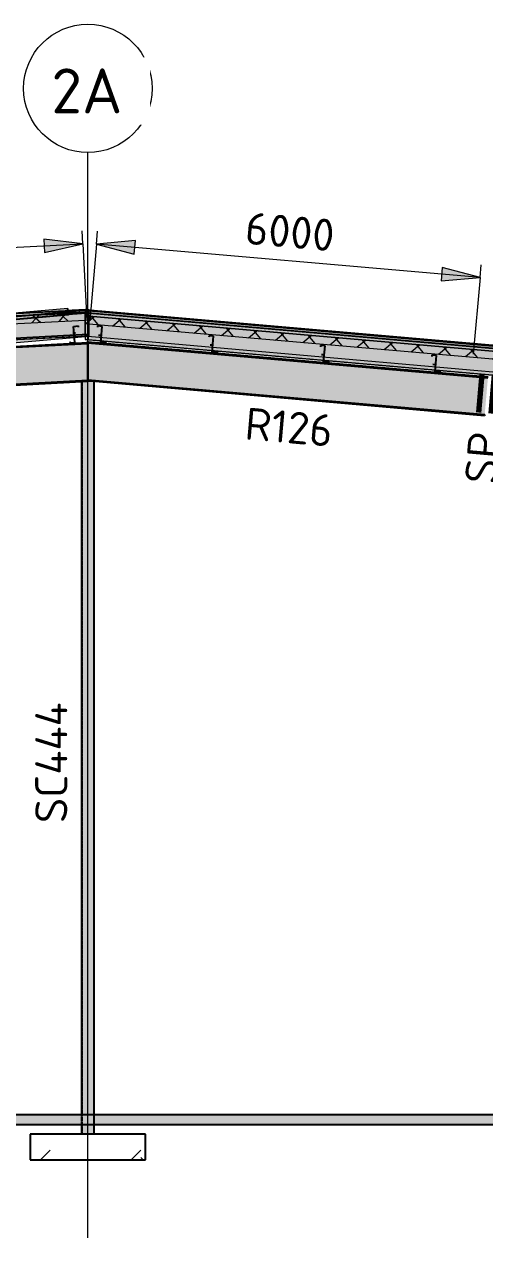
# Model space of a CAD drawing. Header units: millimetres. Extents: x 632 to 645312, y -3890 to 22200.
# Drawn here: x 301715 to 308889, y 3287 to 22200 of the extents above; entities that cross this region are included whole.
import ezdxf

# ---------------------------------------------------------------- set-up
doc = ezdxf.new("R2010")
doc.units = ezdxf.units.MM
doc.linetypes.add('Dash', pattern=[7, 5, -2])
doc.linetypes.add('Hidden Half', pattern=[3, 2, -1])
for name, color, linetype, lineweight in [('A-010-D_DIM', 211, 'Continuous', 13), ('A-010-D_DIM-200', 211, 'Continuous', 13), ('A-010-M_LINE', 90, 'Continuous', 13), ('A-230-H-FLOOR', 190, 'Continuous', 13), ('A-230-M_FLOOR', 192, 'Continuous', 13), ('A-270-M_ROOF', 132, 'Continuous', 13), ('S-160-M_FOUND', 171, 'Continuous', 13), ('S-160-MH_FOUND', 171, 'Hidden Half', 13), ('S-280-A_COLUMN', 171, 'Continuous', 18), ('S-280-A_STRUCT_FRAME', 2, 'Continuous', 18), ('S-280-M_COLUMN', 52, 'Continuous', 13), ('S-280-M_STRUCT_FRAME', 12, 'Continuous', 13), ('S-280-MH_COLUMN', 52, 'Hidden Half', 13), ('Z-000-T_TEXT', 131, 'Continuous', 25), ('Z-030-M_GRID', 191, 'Continuous', 13), ('Z-033_T_GRIDREF', 31, 'Continuous', 13), ('Z-230-A_LEVEL', 51, 'Continuous', 13)]:
    doc.layers.add(name, color=color, linetype=linetype, lineweight=lineweight)
doc.styles.add('ISOCPEUR_1', font='isocpeur.ttf', dxfattribs={"height": 699.9999999999992})
doc.styles.add('ISOCPEUR_2', font='isocpeur.ttf', dxfattribs={"height": 499.9999999999995})
doc.dimstyles.new('2_5___Arrow___Transparent', dxfattribs={"dimscale": 304.8, "dimtxt": 497.9905879051574, "dimasz": 1.968503937007874, "dimexe": 0.6561679790026247, "dimexo": 1.049868766404199, "dimgap": 0.1640419947506562, "dimtad": 1, "dimdec": 0, "dimzin": 0, "dimdsep": 46, "dimtxsty": 'ISOCPEUR_2', "dimsah": 1, "dimcen": 0.09, "dimadec": 0, "dimazin": 0, "dimtfac": 1, "dimtdec": 4, "dimtix": 1, "dimtmove": 0, "dimatfit": 3, "dimfxl": 1, "dimtvp": 1, "dimtolj": 1, "dimtzin": 0, "dimlwd": 18, "dimlwe": 18, "dimarcsym": 2})

# ---------------------------------------------------------------- blocks, each defined once
blk = doc.blocks.new('Ridge Capping - Ridge Capping-1882401-S6_501-SECTION A12')
at = {"layer": 'A-270-M_ROOF', "lineweight": 5, "transparency": 33554432}
for points in [[(4558567.949880224, 17712.99709978612), (4558560.103566685, 17716.97973999032), (4558260.94291658, 17753.57187621034), (4557959.943316125, 17737.85735292882), (4557951.838258282, 17734.43008875056), (4558260.835232569, 17750.56213722829)], [(4558012.884771233, 17734.43008875056), (4558319.527940781, 17750.56213722829), (4558260.835232569, 17750.56213722829), (4557951.838258282, 17734.43008875056)], [(4557997.546939136, 17715.79538982353), (4558304.614246529, 17742.66029816041), (4558611.681553914, 17715.79538982488), (4558603.731953825, 17719.50234922474), (4558304.61207717, 17745.67194746736), (4558005.497541257, 17719.50281647951)], [(4558260.94291658, 17753.57187621027), (4558560.103566685, 17716.97973999032), (4558616.516578715, 17716.97973999032), (4558319.634804502, 17753.57187621027)], [(4558560.103566685, 17716.97973999031), (4558567.949880224, 17712.99709978612), (4558624.303122444, 17712.99709978612), (4558616.516578715, 17716.97973999031)]]:
    blk.add_hatch(color=253, dxfattribs=at).paths.add_polyline_path(points)
at = {"layer": 'A-270-M_ROOF', "color": 53, "lineweight": 5}
for p, q in [((4557951.838258281, 17734.43008875052), (4558260.835232568, 17750.56213722827)), ((4557959.943316123, 17737.85735292879), (4557951.838258281, 17734.43008875052)), ((4558012.884771231, 17734.43008875052), (4557951.838258281, 17734.43008875052)), ((4558260.94291658, 17753.57187621031), (4557959.943316123, 17737.85735292879)), ((4558017.47478806, 17737.85735292879), (4557959.943316123, 17737.85735292879)), ((4557997.546939135, 17715.7953898235), (4558304.614246528, 17742.66029816044)), ((4558005.497541256, 17719.50281647949), (4557997.546939136, 17715.79538982349)), ((4558302.398498819, 17745.47828445585), (4558005.497541256, 17719.50281647943)), ((4558278.487057926, 17748.40303643129), (4558012.884771231, 17734.43008875052)), ((4558012.884771231, 17734.43008875059), (4558020.928088264, 17737.85735292879)), ((4558020.928088264, 17737.85735292879), (4558017.48486619, 17737.85735292879)), ((4558020.928088263, 17737.85735292877), (4558260.835203829, 17750.47851525296)), ((4558260.835232568, 17750.56213722827), (4558567.949880222, 17712.99709978609)), ((4558319.52794078, 17750.56213722827), (4558260.835232568, 17750.56213722827)), ((4558560.103566684, 17716.97973999029), (4558260.94291658, 17753.57187621031)), ((4558260.94291658, 17753.57187621031), (4558319.634804501, 17753.57187621031)), ((4558262.434690088, 17750.56266188471), (4558319.634804501, 17753.57187621031)), ((4558319.52791226, 17750.56213572792), (4558279.568827844, 17748.45994676387)), ((4558304.614247624, 17742.66029806455), (4558377.745430729, 17736.2621485925)), ((4558531.92564553, 17725.78458717012), (4558304.875714852, 17745.64888215877)), ((4558436.628226404, 17736.12895211802), (4558319.527940781, 17750.56213722827)), ((4558319.634804501, 17753.57187621026), (4558521.146754314, 17728.73453906798)), ((4558377.745430729, 17736.2621485925), (4558605.110835815, 17716.37025316961)), ((4558492.740380611, 17729.21285362772), (4558436.628226404, 17736.12895211802)), ((4558576.924000829, 17718.83680913432), (4558492.740380611, 17729.21285362772)), ((4558521.146754314, 17728.73453906798), (4558577.258908526, 17721.81844057728)), ((4558603.731953825, 17719.50234922471), (4558531.92564553, 17725.78458717012)), ((4558567.949880222, 17712.99709978609), (4558560.103566684, 17716.97973999029)), ((4558576.705282821, 17716.97973999029), (4558560.103566684, 17716.97973999029)), ((4558584.136203882, 17712.99709978609), (4558567.949880222, 17712.99709978609)), ((4558603.910068372, 17716.97973999029), (4558576.705282821, 17716.97973999029)), ((4558624.303122444, 17712.99709978603), (4558576.938747766, 17718.83499150175)), ((4558577.258908526, 17721.81844057728), (4558606.492000069, 17718.21531852405)), ((4558611.756381912, 17712.99709978609), (4558584.136203882, 17712.99709978609)), ((4558611.681553913, 17715.79538982486), (4558603.731953825, 17719.50234922464)), ((4558609.141706787, 17716.97973999029), (4558603.910068372, 17716.97973999029)), ((4558605.110835815, 17716.37025316961), (4558611.681553912, 17715.79538982485)), ((4558606.492000069, 17718.21531852405), (4558616.516578714, 17716.97973999029)), ((4558616.516578714, 17716.97973999029), (4558609.141706787, 17716.97973999029)), ((4558624.303122443, 17712.99709978609), (4558611.756381912, 17712.99709978609)), ((4558616.516578714, 17716.9797399903), (4558620.30637995, 17715.04134276446)), ((4558620.30637995, 17715.04134276446), (4558624.303122444, 17712.99709978609))]:
    blk.add_line(p, q, dxfattribs=at)
blk = doc.blocks.new('Roof Gutters2 - Roof Gutters-1883888-S6_501-SECTION A12')
at = {"layer": 'A-270-M_ROOF', "lineweight": 5, "transparency": 33554432}
h = blk.add_hatch(color=253, dxfattribs=at)
h.paths.add_polyline_path([(4539204.510552888, 16023.43442142719), (4539204.760486561, 16023.4562877903), (4539201.902106021, 16073.39720377404)])
h.paths.add_polyline_path([(4543816.057019794, 16477.0834504814), (4545238.669295981, 16551.35490536321), (4558000.718191197, 17667.88950705729), (4557996.360404071, 17717.69924196277), (4544355.289060211, 16524.26014102774)])
h = blk.add_hatch(color=253, dxfattribs=at)
h.paths.add_polyline_path([(4539204.683239048, 16020.1267515787), (4539204.933172722, 16020.14861794181), (4539201.902106021, 16073.39720377547)])
h.paths.add_polyline_path([(4543816.057019754, 16477.08345047927), (4545332.850034341, 16556.27187436244), (4558001.006688364, 17664.59196935891), (4557996.360404048, 17717.69924196222), (4544355.289060212, 16524.26014102917)])
at = {"layer": 'A-270-M_ROOF', "color": 53, "lineweight": 5}
for p, q in [((4552974.270941609, 17278.3233467862), (4557351.154323731, 17661.25102429653)), ((4557350.234006618, 17661.17050698208), (4552974.89285522, 17278.37775717684)), ((4558000.718191197, 17667.88950705727), (4552984.28694105, 17229.00864131251)), ((4558001.006688363, 17664.59196935888), (4552984.28694105, 17225.68586338263)), ((4557322.430987655, 17658.73805800985), (4552993.681026877, 17280.02150920374)), ((4557321.510670539, 17658.65754069532), (4552994.302940489, 17280.07591959444)), ((4557401.162077856, 17665.62613586936), (4557321.510670539, 17658.65754069532)), ((4557401.162077854, 17665.62613586929), (4557322.430987655, 17658.73805800985)), ((4557401.162077818, 17665.62613586737), (4557350.234006618, 17661.17050698208)), ((4557351.154323731, 17661.25102429653), (4557401.162077814, 17665.62613586718)), ((4557401.162077814, 17665.62613586718), (4557996.360404048, 17717.69924196218)), ((4557996.360404049, 17717.69924196215), (4557401.162077818, 17665.62613586737)), ((4557996.36040407, 17717.69924196275), (4557401.162077854, 17665.62613586929)), ((4557996.360404071, 17717.69924196279), (4557401.162077856, 17665.62613586936)), ((4557996.360404048, 17717.69924196222), (4558001.006688363, 17664.59196935887)), ((4558000.718191197, 17667.88950705749), (4557996.360404049, 17717.69924196216)), ((4557998.189235498, 17696.79560305192), (4557996.534672284, 17715.70734718105)), ((4557996.534672282, 17715.70734718106), (4557998.189235497, 17696.79560305187)), ((4557998.413848219, 17694.22826789994), (4557998.189235498, 17696.79560305192)), ((4557998.189235497, 17696.79560305187), (4557998.411047861, 17694.26027612055)), ((4557998.411047861, 17694.26027612055), (4558000.718191196, 17667.88950705723)), ((4558000.718191198, 17667.88950705727), (4557998.413848219, 17694.22826789994)), ((4558001.006688363, 17664.59196935884), (4558000.718191198, 17667.88950705727))]:
    blk.add_line(p, q, dxfattribs=at)
blk = doc.blocks.new('Roof Gutters1 - Roof Gutters-1884510-S6_501-SECTION A12')
at = {"layer": 'A-270-M_ROOF', "lineweight": 5, "transparency": 33554432}
for points in [[(4576716.580697061, 16120.36245601314), (4576717.749972101, 16133.72733093047), (4558304.788561692, 17744.65271628023), (4558303.619286651, 17731.2878413629), (4576482.994210359, 16140.79862555235)], [(4576716.580696995, 16120.36245601156), (4576716.79487841, 16122.81056078176), (4558303.833468, 17733.73594613145), (4558303.619286586, 17731.28784136132), (4576482.994210359, 16140.79862554518)], [(4576716.79487841, 16122.81056078181), (4576718.011374361, 16136.71517309952), (4558305.04996395, 17747.64055844926), (4558303.833468, 17733.73594613156), (4576482.994210359, 16143.26546876103)]]:
    blk.add_hatch(color=253, dxfattribs=at).paths.add_polyline_path(points)
at = {"layer": 'A-270-M_ROOF', "color": 53, "lineweight": 5}
for p, q in [((4558304.788561631, 17744.65271627847), (4558303.619286586, 17731.28784136121)), ((4558303.61928665, 17731.28784136284), (4558304.614247695, 17742.66029816039)), ((4558303.619286586, 17731.2878413613), (4558303.833467999, 17733.73594613142)), ((4558303.833468065, 17733.73594612968), (4558303.619286649, 17731.28784136293)), ((4576716.580696994, 16120.36245601154), (4558303.619286586, 17731.28784136129)), ((4558303.833467999, 17733.73594613153), (4558304.873224197, 17745.62041383209)), ((4558304.614247695, 17742.66029815919), (4558303.833468065, 17733.73594613346)), ((4576716.794878409, 16122.81056078179), (4558303.833467999, 17733.73594613154)), ((4558319.52791226, 17732.36286018573), (4558304.61429345, 17733.66763276385)), ((4558319.527912259, 17729.89601696963), (4558304.61429345, 17731.20078954774)), ((4558304.788561631, 17744.65271627836), (4558320.099095874, 17743.3132180995)), ((4558319.527912261, 17743.36319019594), (4558304.788561692, 17744.65271627847)), ((4558381.773745808, 17740.92809731215), (4558305.049963949, 17747.64055844757)), ((4558319.527912261, 17746.37390210811), (4558305.049964011, 17747.64055845115)), ((4576697.830048149, 16124.46976844262), (4558319.52791226, 17732.36286018573)), ((4576697.615866796, 16122.02166366682), (4558319.527912259, 17729.89601696963)), ((4558320.099095874, 17743.3132180995), (4558468.511913705, 17730.32877901748)), ((4558605.324218874, 17718.35925328977), (4558320.099095721, 17743.31321811836)), ((4558521.146754112, 17728.7345390929), (4558320.449353509, 17746.29328644479)), ((4576718.011374359, 16136.71517309781), (4558381.773745808, 17740.92809731215)), ((4558468.511913705, 17730.32877901748), (4576717.749972041, 16133.72733092851)), ((4576699.046544175, 16138.37438075353), (4558521.146754112, 17728.7345390929)), ((4576698.785141844, 16135.38653858194), (4558606.381743852, 17718.26673184273)), ((4576716.794878474, 16122.81056078357), (4576698.610873568, 16124.40145507038)), ((4576716.580697059, 16120.36245601312), (4576698.610873628, 16121.93461184886)), ((4576717.7499721, 16133.72733092872), (4576698.785141844, 16135.38653858194)), ((4576718.01137442, 16136.7151731014), (4576699.046544216, 16138.37438074999)), ((4576716.580696994, 16120.36245601146), (4576717.749972041, 16133.72733092872)), ((4576717.57570389, 16131.73543614372), (4576716.580697059, 16120.36245601309)), ((4576716.58069706, 16120.36245601318), (4576716.794878474, 16122.81056078354)), ((4576716.794878409, 16122.81056078167), (4576716.580696994, 16120.36245601155)), ((4576718.011374359, 16136.71517309948), (4576716.794878409, 16122.81056078178)), ((4576716.794878474, 16122.81056078371), (4576717.575703891, 16131.73543614246))]:
    blk.add_line(p, q, dxfattribs=at)
blk = doc.blocks.new('Roof Gutters3 - Roof Gutters-1885272-S6_501-SECTION A12')
at = {"layer": 'A-270-M_ROOF', "lineweight": 5, "transparency": 33554432}
h = blk.add_hatch(color=253, dxfattribs=at)
h.paths.add_polyline_path([(4539201.777456441, 16075.78477007932), (4539202.027390115, 16075.80663644243), (4539199.169009573, 16125.74755242624)])
h.paths.add_polyline_path([(4542325.462518108, 16399.26279327747), (4543748.074794294, 16473.53424815935), (4557996.152158955, 17720.07949460635), (4557991.794371817, 17769.88922951102), (4543967.977380116, 16542.96422337598)])
h = blk.add_hatch(color=253, dxfattribs=at)
h.paths.add_polyline_path([(4539202.06668032, 16070.24491035296), (4539202.316613994, 16070.26677671606), (4539201.777456441, 16075.78477007928)])
h.paths.add_polyline_path([(4543748.074794296, 16473.53424815943), (4543905.813656801, 16481.76944688911), (4557996.63534924, 17714.55660474161), (4557996.152158955, 17720.0794946063), (4544355.289060211, 16526.65861275816)])
h = blk.add_hatch(color=253, dxfattribs=at)
h.paths.add_polyline_path([(4539204.245748168, 16028.50655104231), (4539204.49568184, 16028.52841740542), (4539202.06668032, 16070.244910353)])
h.paths.add_polyline_path([(4543905.813656801, 16481.76944688908), (4545094.248318645, 16543.81500409729), (4558000.275796724, 17672.94609958231), (4557996.63534924, 17714.55660474161), (4544355.289060211, 16521.09344922121)])
at = {"layer": 'A-270-M_ROOF', "color": 53, "lineweight": 5}
for p, q in [((4558000.275796724, 17672.94609958234), (4552999.168849456, 17235.40593661597)), ((4558000.275796724, 17672.94609958228), (4552999.168849455, 17235.40593661591)), ((4557404.066635475, 17662.71355992716), (4552999.168849455, 17277.3349396603)), ((4557353.721809606, 17660.0851679392), (4552999.168849455, 17279.11114920301)), ((4557991.794371816, 17769.889229511), (4557045.882637495, 17687.13267606184)), ((4557991.794371817, 17769.88922951092), (4557045.882637498, 17687.13267606201)), ((4557333.179872649, 17662.07693532274), (4557246.327820057, 17654.47836531705)), ((4557282.835046781, 17659.4485433349), (4557995.997941179, 17721.84221184195)), ((4557996.152158954, 17720.07949460632), (4557333.179872649, 17662.07693532274)), ((4557440.573862197, 17667.68373794475), (4557353.721809606, 17660.0851679392)), ((4557490.918688064, 17670.31212993268), (4557404.066635475, 17662.71355992716)), ((4557996.481131464, 17716.31932197728), (4557440.573862197, 17667.68373794475)), ((4557996.534672175, 17714.54779663968), (4557490.918688064, 17670.31212993268)), ((4557994.469255643, 17739.31516748064), (4557991.794371817, 17769.88922951093)), ((4557991.794371817, 17769.88922951094), (4557994.469255643, 17739.31516748061)), ((4557994.700820029, 17736.66837443745), (4557994.469255643, 17739.31516748064)), ((4557994.469255643, 17739.31516748061), (4557994.700820029, 17736.66837443741)), ((4557994.968528869, 17733.60844839316), (4557996.152158954, 17720.07949460633)), ((4557995.997941179, 17721.84221184201), (4557994.96932559, 17733.59934182606)), ((4557996.152158954, 17720.07949460627), (4557996.360404091, 17717.69924196276)), ((4557996.360404101, 17717.69924196276), (4557996.152158965, 17720.07949460651)), ((4557996.635349239, 17714.55660474161), (4557998.18923554, 17696.79560305442)), ((4557998.189235539, 17696.79560305443), (4557996.635349239, 17714.55660474159)), ((4557998.18923554, 17696.79560305442), (4557998.456100812, 17693.74531903006)), ((4557998.456100813, 17693.74531903007), (4557998.189235539, 17696.79560305443)), ((4557998.456100812, 17693.74531903006), (4558000.275796724, 17672.94609958229)), ((4558000.275796724, 17672.94609958236), (4557998.456100813, 17693.74531903007))]:
    blk.add_line(p, q, dxfattribs=at)
blk = doc.blocks.new('25021-APA-ZZ-ZZ-M3-AR-000001_V3_rvt-4-S6_501-SECTION A12')
at = {"layer": 'A-270-M_ROOF', "lineweight": 5, "transparency": 33554432}
h = blk.add_hatch(color=254, dxfattribs=at)
h.paths.add_polyline_path([(4538554.614295132, 15673.47575411507), (4538754.614295133, 15673.47575411507), (4538754.614295133, 15620.69131632253), (4544111.542229524, 16089.36178190661), (4539214.666894683, 15833.70670175456), (4539220.276677471, 15708.2285215585), (4538555.619104604, 15673.52821300541)])
h.paths.add_polyline_path([(4535942.136107291, 15374.63135847265), (4538554.614295133, 15603.19358361738), (4538554.614295132, 15673.47575411507), (4535942.136107291, 15537.08401962355), (4535942.136107291, 15424.58815896221)])
h.paths.add_polyline_path([(4545011.037205091, 16539.47073505818), (4552570.458785818, 16934.13149278123), (4552571.590048583, 16934.19055351961), (4555538.368048871, 17089.07950118398), (4558204.866218476, 17322.3678623368), (4558203.437831826, 17693.65623458889), (4545050.967959282, 16542.96422337598)])
h = blk.add_hatch(color=9, dxfattribs=at)
h.paths.add_polyline_path([(4539204.093175486, 16031.42896273838), (4539204.343109161, 16031.45082910149), (4539202.006417993, 16071.39918861588)])
h.paths.add_polyline_path([(4543872.947384152, 16480.05357115324), (4545050.967959287, 16542.96422337598), (4557996.534672273, 17675.55455367988), (4557996.534672273, 17715.70734718162), (4544355.289060211, 16522.25299975453)])
at = {"layer": 'A-270-M_ROOF', "transparency": 33554432}
for points in [[(4552639.328551423, 17417.02134137599), (4558260.83520383, 17710.50776804482), (4558260.83520383, 17750.56266188474), (4552639.328551423, 17457.07623521591)], [(4576673.777020095, 16051.9368568562), (4576673.777020095, 16092.08965035791), (4558260.835027548, 17696.86831191621), (4558260.835027548, 17656.71551841447), (4576482.994210358, 16068.56451919175)]]:
    blk.add_hatch(color=9, dxfattribs=at).paths.add_polyline_path(points)
at = {"layer": 'A-270-M_ROOF', "lineweight": 5, "transparency": 33554432}
for color, points in [(9, [(4552698.019705572, 17417.02126022776), (4558319.527912261, 17710.50776804482), (4558260.83520383, 17710.50776804482), (4552639.328551423, 17417.02134137599)]), (254, [(4552639.328551423, 17046.51357335675), (4558260.83520383, 17340.0000000256), (4558260.835203831, 17590.34308652513), (4552639.328551423, 17296.85665985624), (4552639.328551423, 17218.67897113656)]), (9, [(4576717.57570386, 16091.58264264657), (4576717.57570386, 16131.7354361483), (4558304.61429345, 17742.66082149801), (4557996.534672273, 17715.70734718162), (4557996.534672273, 17675.55455367988), (4558304.61429345, 17702.50802799633), (4576482.994210359, 16112.10586400095)]), (254, [(4576925.907250063, 15701.94265420841), (4576925.907250063, 16073.35599409945), (4558304.614293451, 17702.50802799674), (4558204.866218476, 17693.78120222784), (4558204.866218476, 17322.3678623368), (4558304.614293451, 17331.09468810566), (4576482.994210359, 15740.69252411036)]), (9, [(4578338.953517675, 15951.58175483886), (4558313.859431053, 17696.86741854962), (4558260.835027548, 17696.86831191618), (4576673.777020095, 16092.08965035791), (4576717.575703816, 16092.08959365297), (4578329.737397844, 15951.58175483897)]), (10, [(4578338.953517675, 15911.42896133756), (4558313.859431053, 17656.71462504833), (4558260.835027548, 17656.71551841488), (4576673.777020095, 16051.93685685663), (4576717.575703817, 16051.93680015163), (4578329.737397844, 15911.42896133766)]), (9, [(4558260.83520383, 17750.56266188474), (4558260.83520383, 17710.50776804482), (4558319.527912261, 17710.50776804482), (4558319.527912261, 17750.56266188474)]), (254, [(4558260.83520383, 17710.50776804482), (4558260.83520383, 17340.0000000256), (4558319.527912261, 17340.0000000256), (4558319.527912261, 17710.50776804482)]), (254, [(4576673.777020095, 15680.52351696558), (4576673.777020095, 15931.47847635144), (4558260.835027548, 17536.25713790968), (4558260.835027548, 17285.30217852387), (4576559.03252762, 15690.52406511959)]), (254, [(4552698.019705572, 17046.51349220853), (4558319.527912261, 17340.0000000256), (4558260.83520383, 17340.00000002559), (4552639.328551423, 17046.51357335675)])]:
    blk.add_hatch(color=color, dxfattribs=at).paths.add_polyline_path(points)
at = {"layer": 'A-270-M_ROOF', "lineweight": 5}
h = blk.add_hatch(dxfattribs=at)
h.set_pattern_fill('FP_22', angle=224.9999999999842, style=0, pattern_type=2)
h.set_pattern_definition([(47.98899999998419, (4553363.171821402, -1.258682459592819e-06), (-222.9049043784134, 200.781980277241), []), (137.9889999999841, (4553363.171821402, -1.258682459592819e-06), (-200.7819802772412, -222.9049043784133), [])])
h.paths.add_polyline_path([(4552639.328551424, 17296.85665985627), (4558260.83520383, 17590.3430865251), (4558260.83520383, 17710.50776804482), (4552639.328551423, 17417.02134137599)])
h = blk.add_hatch(dxfattribs=at)
h.set_pattern_fill('FP_20', angle=-134.9999999999797, style=0, pattern_type=2)
h.set_pattern_definition([(40.01900000002038, (4553363.171821402, 1.618172973394394e-06), (-192.9124812890133, 229.749373367842), []), (130.0190000000204, (4553363.171821402, 1.618172973394394e-06), (-229.749373367842, -192.9124812890133), [])])
h.paths.add_polyline_path([(4576673.777020095, 15931.47847635144), (4576673.777020095, 16051.93685685663), (4558260.835027548, 17656.71551841491), (4558260.835027548, 17536.25713790963), (4576482.994210358, 15948.10613868699)])
at = {"layer": 'A-270-M_ROOF', "color": 53, "lineweight": 5}
for p, q in [((4557951.838258281, 17734.43061490734), (4552639.328551422, 17457.07623521588)), ((4558260.835203829, 17710.5077680448), (4552639.328551422, 17417.02134137596)), ((4552639.328551422, 17417.02134137596), (4558260.835203829, 17710.5077680448)), ((4552639.328551423, 17296.85665985624), (4558260.83520383, 17590.34308652511)), ((4552698.019705571, 17457.07615406765), (4558010.520888587, 17734.43008875052)), ((4552984.283036887, 17237.03935684514), (4558000.02090198, 17675.85955925809)), ((4557996.534672272, 17675.55455367986), (4552984.28303694, 17237.03935684948)), ((4552984.28303694, 17277.19215035121), (4557393.228621886, 17662.92490713631)), ((4557314.310025265, 17658.02756586369), (4557371.200372671, 17660.99768505146)), ((4557371.200372671, 17660.99768505146), (4557314.310025265, 17658.02756586369)), ((4557371.200372671, 17660.99768505146), (4557996.534672272, 17693.64500549648)), ((4557996.534672272, 17693.64500549648), (4557371.200372671, 17660.99768505146)), ((4557393.228621886, 17662.92490713631), (4557458.052425226, 17668.59625505524)), ((4557458.052425226, 17668.59625505524), (4557996.534672272, 17715.7073471816)), ((4558260.835203829, 17750.56266188472), (4557951.838258281, 17734.43061490734)), ((4557996.534672272, 17715.7073471816), (4558304.614293449, 17742.66082149798)), ((4558000.020901979, 17675.85955925772), (4557996.534672272, 17675.55455367986)), ((4557998.456100769, 17693.74531902782), (4558319.527912263, 17710.50776804489)), ((4558319.527912263, 17710.50776804489), (4557998.456100769, 17693.74531902782)), ((4558304.614293449, 17702.50802799625), (4558000.020901979, 17675.85955925772)), ((4558000.02090198, 17675.85955925809), (4558204.866218471, 17693.78120222747)), ((4558010.520888587, 17734.43008875052), (4558278.389803352, 17748.41493222252)), ((4558204.866218475, 17693.78120222782), (4558304.61429345, 17702.50802799672)), ((4576673.777020093, 16092.08965035788), (4558260.835027548, 17696.86831191618)), ((4558260.835027548, 17696.86831191618), (4558260.835027548, 17656.71551841444)), ((4558260.835027548, 17656.71551841488), (4558260.835027548, 17340.00000002557)), ((4576673.777020093, 16051.9368568566), (4558260.835027548, 17656.71551841488)), ((4558260.835027548, 17656.71551841444), (4576673.777020093, 16051.93685685617)), ((4558260.835203829, 17710.5077680448), (4558260.835203829, 17750.56266188472)), ((4558260.835232568, 17750.56266188472), (4558319.52791226, 17750.56266188472)), ((4558260.835203829, 17340.00000002557), (4558260.835203829, 17710.5077680448)), ((4558260.835203829, 17710.5077680448), (4558304.641705521, 17710.5077680448)), ((4558304.641705521, 17710.5077680448), (4558260.835203829, 17710.5077680448)), ((4558304.641529239, 17696.86757385479), (4558260.835203829, 17696.86831191321)), ((4558279.468235225, 17748.47123476498), (4558319.527912263, 17750.56266188481)), ((4558304.614293449, 17742.66082149803), (4558377.730286229, 17736.26400100734)), ((4558304.61429345, 17702.50802799667), (4575198.548593841, 16224.48029436215)), ((4575198.54859252, 16224.48029447721), (4558304.614293449, 17702.5080279963)), ((4558313.859431053, 17696.86741854959), (4558304.641529239, 17696.86757385479)), ((4558304.641705521, 17710.5077680448), (4558319.52791226, 17710.5077680448)), ((4558319.52791226, 17710.5077680448), (4558304.641705521, 17710.5077680448)), ((4558313.859431053, 17656.71462504781), (4558313.859431053, 17696.86741854955)), ((4576695.237752006, 16094.83968654336), (4558313.859431053, 17696.86741854955)), ((4558313.859431053, 17652.09418026472), (4558313.859431053, 17656.71462504825)), ((4558313.859431053, 17330.4702434271), (4558313.859431053, 17652.09418026426)), ((4558319.52791226, 17750.56266188472), (4558319.52791226, 17746.40599345911)), ((4558319.52791226, 17741.35604891987), (4558319.52791226, 17729.89601696241)), ((4558319.52791226, 17729.89601696241), (4558319.52791226, 17710.5077680448)), ((4558319.52791226, 17710.5077680448), (4558319.52791226, 17701.23577726209)), ((4558319.52791226, 17701.20325541866), (4558319.52791226, 17696.37195594314)), ((4558319.52791226, 17696.37195594314), (4558319.52791226, 17656.21916244184)), ((4558319.52791226, 17656.21916244184), (4558319.52791226, 17651.60014418457)), ((4558319.52791226, 17651.6001441841), (4558319.52791226, 17340.00000002557)), ((4558377.730286229, 17736.26400100734), (4558605.109580276, 17716.37089045784)), ((4558605.109580276, 17716.37089045784), (4576698.610873658, 16133.39464379661)), ((4558260.835027548, 17536.25713790961), (4576673.777020093, 15931.47847635141)), ((4558204.866218471, 17322.36786233643), (4535942.13610729, 15374.63135847262)), ((4552639.328551422, 17046.51357335673), (4558260.835203829, 17340.00000002557)), ((4558203.437831825, 17333.93919373544), (4552999.168849455, 17062.23582282174)), ((4558260.835027548, 17336.93577435253), (4558204.866218476, 17334.01376664261)), ((4558260.835027548, 17327.26449864169), (4558204.866218475, 17322.36786233678)), ((4558260.835027548, 17339.9999908223), (4558260.835027548, 17285.30217852384)), ((4558302.410879266, 17339.10635759853), (4558260.835027548, 17336.93577435253)), ((4558304.61429345, 17331.09468810568), (4558260.835027548, 17327.26449864169)), ((4558260.835027548, 17285.30217852384), (4576673.777020093, 15680.52351696556)), ((4558260.835027548, 17285.30217852384), (4558313.859431053, 17285.30128515726)), ((4558304.641705521, 17340.00000002557), (4558260.835203829, 17340.00000002557)), ((4558319.527912263, 17340.00000002566), (4558304.61429345, 17339.22139297873)), ((4576662.877019161, 15724.95481757688), (4558304.61429345, 17331.09468810563)), ((4558319.52791226, 17340.00000002557), (4558304.641705521, 17340.00000002557)), ((4558313.859431053, 17285.30128515721), (4558313.859431053, 17330.4702434271)), ((4558313.859431053, 17285.30128515721), (4576659.502862019, 15686.38802496907))]:
    blk.add_line(p, q, dxfattribs=at)
for name in ['Roof Gutters3 - Roof Gutters-1885272-S6_501-SECTION A12', 'Roof Gutters2 - Roof Gutters-1883888-S6_501-SECTION A12', 'Ridge Capping - Ridge Capping-1882401-S6_501-SECTION A12', 'Roof Gutters1 - Roof Gutters-1884510-S6_501-SECTION A12']:
    blk.add_blockref(name, (0, 0), dxfattribs=at)
blk = doc.blocks.new('NRP_Framing-Steel-Purlin Z - P914 - EZ250-15-4070612-S6_501-SECTION A12')
at = {"layer": 'S-280-M_STRUCT_FRAME', "color": 150, "lineweight": 25}
for p, q in [((4558081.161771819, 17491.21686486088), (4558151.891595382, 17497.4049225958)), ((4558102.950707506, 17242.16819033794), (4558081.161771819, 17491.21686486088)), ((4558151.891595382, 17497.4049225958), (4558153.634710236, 17477.481028634)), ((4558025.54037347, 17254.97015050205), (4558027.239910453, 17235.54435388929)), ((4558027.239910453, 17235.54435388929), (4558102.950707506, 17242.16819033794))]:
    blk.add_line(p, q, dxfattribs=at)
blk = doc.blocks.new('NRP_Framing-Steel-Purlin Z - P914 - EZ250-15-4038684-S6_501-SECTION A12')
at = {"layer": 'S-280-M_STRUCT_FRAME', "color": 150, "lineweight": 25}
for p, q in [((4558457.336803245, 17497.40494100878), (4558455.593688391, 17477.48104704697)), ((4558528.066626809, 17491.21688327385), (4558457.336803245, 17497.40494100878)), ((4558506.277691122, 17242.16820875092), (4558528.066626809, 17491.21688327385)), ((4558581.988488175, 17235.54437230226), (4558506.277691122, 17242.16820875092)), ((4558583.688025158, 17254.97016891502), (4558581.988488175, 17235.54437230226))]:
    blk.add_line(p, q, dxfattribs=at)
blk = doc.blocks.new('NRP_Framing-Steel-Purlin Z - P914 - EZ250-15-4038687-S6_501-SECTION A12')
at = {"layer": 'S-280-M_STRUCT_FRAME', "color": 150, "lineweight": 25}
for p, q in [((4560193.106628774, 17345.54475878509), (4560191.363513919, 17325.62086482328)), ((4560263.836452336, 17339.35670105016), (4560193.106628774, 17345.54475878509)), ((4560242.04751665, 17090.30802652722), (4560263.836452336, 17339.35670105016)), ((4560317.758313702, 17083.68419007856), (4560242.04751665, 17090.30802652722)), ((4560319.457850685, 17103.10998669132), (4560317.758313702, 17083.68419007856))]:
    blk.add_line(p, q, dxfattribs=at)
blk = doc.blocks.new('NRP_Framing-Steel-Purlin Z - P916 - EZ250-24-4051382-S6_501-SECTION A12')
at = {"layer": 'S-280-M_STRUCT_FRAME', "color": 1, "lineweight": 25}
blk.add_line((4563723.015315067, 16894.49535655936), (4563679.406315139, 16895.76758418428), dxfattribs=at)
blk = doc.blocks.new('NRP_Framing-Steel-Purlin Z - P916 - EZ250-24-4051383-S6_501-SECTION A12')
at = {"layer": 'S-280-M_STRUCT_FRAME', "color": 1, "lineweight": 25}
blk.add_line((4561987.244404797, 17046.35549719535), (4561943.63774542, 17047.6276565382), dxfattribs=at)
blk = doc.blocks.new('NRP_Framing-Steel-Purlin Z - P916 - EZ250-24-4051384-S6_501-SECTION A12')
at = {"layer": 'S-280-M_STRUCT_FRAME', "color": 1, "lineweight": 25}
blk.add_line((4560251.473494525, 17198.21563783156), (4560207.869175699, 17199.48772889232), dxfattribs=at)
blk = doc.blocks.new('NRP_Framing-Steel-Purlin Z - P916 - EZ250-24-V42-S6_501-SECTION A12')
at = {"layer": 'S-280-M_STRUCT_FRAME', "color": 1, "lineweight": 25}
blk.add_line((4558515.679138631, 17350.07647316336), (4558472.100422415, 17351.34781730608), dxfattribs=at)
blk = doc.blocks.new('NRP_Framing-Steel-Purlin Z - P916 - EZ250-24-4052257-S6_501-SECTION A12')
at = {"layer": 'S-280-M_STRUCT_FRAME', "color": 1, "lineweight": 25}
blk.add_line((4558069.832840293, 17389.86602090406), (4558113.595011837, 17389.88958349796), dxfattribs=at)
blk = doc.blocks.new('NRP_Column-Steel-SHS - SC444 - 200x200x6_0SHS-4110093-S6_501-SECTION A12')
at = {"layer": 'S-280-MH_COLUMN', "lineweight": 25}
for p, q in [((4558210.614291028, 16636.72486227558), (4558210.614291028, 16625.82133994811)), ((4558210.614291028, 16625.77173057311), (4558210.614291028, 5200.000000025543)), ((4558398.614291029, 16636.72486227558), (4558398.614291029, 5200.000000025543)), ((4558210.614291028, 5199.95039065054), (4558210.614291028, 5050.049609400548)), ((4558398.614291029, 5199.95039065054), (4558398.614291029, 5050.049609400548)), ((4558210.614291028, 5050.000000025542), (4558210.614291028, 4900.000000025544)), ((4558398.614291029, 5050.000000025542), (4558398.614291029, 4900.000000025544))]:
    blk.add_line(p, q, dxfattribs=at)
blk = doc.blocks.new('NRP_Foundation-Pad Footing Fibre _v2_ - PF4 -1800 x 1800 x 400d-3893011-S6_501-SECTION A12')
at = {"layer": 'S-160-M_FOUND'}
h = blk.add_hatch(dxfattribs=at)
h.set_pattern_fill('FP_24', color=256, style=0, pattern_type=2)
h.set_pattern_definition([(45, (4553363.172, 0), (-1414.213562373095, 0), [750, -3000]), (45, (4554363.172, 1000), (-1414.213562373095, 0), [750, -3000]), (45, (4555363.172, -300), (-1414.213562373095, 0), [250, -2000]), (90, (4555363.172, 500), (-499.9999999999999, 500.0000000000001), [500, -2000]), (315, (4555363.172, 1000), (0, 2828.42712474619), [500, -3000]), (0, (4554363.172, 1000), (2000, 2000), [300, -1000]), (0, (4551863.172, 2000), (2000, 2000), [300, -2000])])
h.paths.add_polyline_path([(4557649.511880961, 4500.000000025548), (4559204.614290989, 4500.000000025548), (4559204.614290989, 4900.000000025551), (4557404.614290989, 4900.000000025551), (4557404.614290989, 4500.000000025548)])
at = {"layer": 'S-160-M_FOUND', "lineweight": 25}
for p, q in [((4559204.614290988, 4900.000000025543), (4557404.614290988, 4900.000000025543)), ((4557404.614290988, 4900.000000025543), (4557404.614290988, 4500.000000025543)), ((4559204.614290988, 4500.000000025543), (4559204.614290988, 4900.000000025543)), ((4557404.614290988, 4500.000000025543), (4559204.614290988, 4500.000000025543))]:
    blk.add_line(p, q, dxfattribs=at)
blk = doc.blocks.new('NRP_Framing-Steel-Purlin C - P946 - EC250-24-4049812-S6_501-SECTION A12')
at = {"layer": 'S-280-M_STRUCT_FRAME', "color": 1, "lineweight": 25}
blk.add_line((4534952.360582975, 16149.51323050739), (4558308.675975018, 17368.89503529299), dxfattribs=at)
blk.add_line((4534952.360582975, 16149.51323050739), (4558308.675975018, 17368.89503529299), dxfattribs=at)
blk = doc.blocks.new('Grid - NRP_Grid-Head-320187-S6_501-SECTION A12')
at = {"layer": 'Z-033_T_GRIDREF'}
blk.add_circle((4578304.614304855, 21200.00000002554), 1000, dxfattribs=at)
blk = doc.blocks.new('DIMBLOCK15-S6_501-SECTION A12')
at = {"layer": 'A-010-D_DIM-200', "lineweight": 18}
for points in [[(302625.5765738469, 18778.53361799888), (302020.8619083045, 18852.78324267317), (302031.935797683, 18641.48084582178)], [(296633.7993653221, 18464.51788048485), (297238.5140308635, 18390.26825581056), (297227.4401414851, 18601.57065266194)]]:
    blk.add_hatch(color=256, dxfattribs=at).paths.add_polyline_path(points)
for p, q in [((302625.5765738459, 18778.53361799886), (302615.1093825949, 18978.25952494967)), ((296633.7993653221, 18464.51788048485), (302625.5765738469, 18778.53361799888)), ((302625.5765738469, 18778.53361799888), (302020.8619083045, 18852.78324267317)), ((302020.8619083045, 18852.78324267317), (302031.935797683, 18641.48084582178)), ((302031.935797683, 18641.48084582178), (302625.5765738469, 18778.53361799888)), ((302625.5765738459, 18778.53361799886), (302688.4247983247, 17579.31805635128)), ((296633.7993653212, 18464.51788048484), (296623.3321740702, 18664.24378743566)), ((297227.4401414851, 18601.57065266194), (296633.7993653221, 18464.51788048485)), ((297238.5140308635, 18390.26825581056), (297227.4401414851, 18601.57065266194)), ((296633.7993653221, 18464.51788048485), (297238.5140308635, 18390.26825581056)), ((296633.7993653212, 18464.51788048484), (296696.6475896463, 17265.30232176559))]:
    blk.add_line(p, q, dxfattribs=at)
at = {"layer": 'A-010-D_DIM-200', "color": 0, "lineweight": 18, "insert": (298885.1761726402, 19286.70048446636), "char_height": 499.9999999999998, "width": 1700.829392537614, "attachment_point": 1, "rotation": 3.00000000053892, "line_spacing_factor": 1.149209049011902, "style": 'ISOCPEUR_2'}
blk.add_mtext('6000', dxfattribs=at)
blk = doc.blocks.new('DIMBLOCK16-S6_501-SECTION A12')
at = {"layer": 'A-010-D_DIM-200', "lineweight": 18}
for points in [[(302839.0339214122, 18774.81665094433), (303427.5299948882, 18617.1296033179), (303445.9714856483, 18827.91680729295)], [(308816.2021099702, 18251.88219455541), (308227.706036495, 18409.56924218183), (308209.264545735, 18198.78203820678)]]:
    blk.add_hatch(color=256, dxfattribs=at).paths.add_polyline_path(points)
for p, q in [((302839.0339214113, 18774.81665094431), (302856.465069958, 18974.05559056294)), ((302839.0339214113, 18774.81665094431), (302734.3719628863, 17578.52499066821)), ((303445.9714856483, 18827.91680729295), (302839.0339214122, 18774.81665094433)), ((308816.2021099702, 18251.88219455541), (302839.0339214122, 18774.81665094433)), ((302839.0339214122, 18774.81665094433), (303427.5299948882, 18617.1296033179)), ((303427.5299948882, 18617.1296033179), (303445.9714856483, 18827.91680729295)), ((308227.706036495, 18409.56924218183), (308209.264545735, 18198.78203820678)), ((308816.2021099702, 18251.88219455541), (308227.706036495, 18409.56924218183)), ((308816.2021099692, 18251.88219455539), (308833.633258515, 18451.12113417403)), ((308209.264545735, 18198.78203820678), (308816.2021099702, 18251.88219455541)), ((308816.2021099692, 18251.88219455539), (308711.540151678, 17055.59053695077))]:
    blk.add_line(p, q, dxfattribs=at)
at = {"layer": 'A-010-D_DIM-200', "color": 0, "lineweight": 18, "insert": (305182.9261869518, 19275.66673865384), "char_height": 499.9999999999998, "width": 1700.829392537614, "attachment_point": 1, "rotation": 355.00000000092933, "line_spacing_factor": 1.149209049011902, "style": 'ISOCPEUR_2'}
blk.add_mtext('6000', dxfattribs=at)
blk = doc.blocks.new('NRP_Splice _v3_ - NRP_Splice-3927024-S6_501-SECTION A12')
at = {"layer": 'Z-000-T_TEXT', "lineweight": 70}
for p, q in [((4573657.313649161, 15979.96535117545), (4573605.020203514, 15382.24853232027)), ((4573657.313649161, 15979.96535117545), (4573605.020203514, 15382.24853232026)), ((4573856.552588779, 15962.53420262648), (4573804.259143134, 15364.81738377129)), ((4573804.259143134, 15364.81738377128), (4573856.552588779, 15962.53420262648))]:
    blk.add_line(p, q, dxfattribs=at)

msp = doc.modelspace()

# ---------------------------------------------------------------- hatches: boundary and pattern name
at = {"layer": 'A-230-H-FLOOR'}
h = msp.add_hatch(dxfattribs=at)
h.set_pattern_fill('FP_24', color=256, style=0, pattern_type=2)
h.set_pattern_definition([(45, (297764.2536747865, 0), (-1414.213562373095, 0), [750, -3000]), (45, (298764.2536747865, 1000), (-1414.213562373095, 0), [750, -3000]), (45, (299764.2536747865, -300), (-1414.213562373095, 0), [250, -2000]), (90, (299764.2536747865, 500), (-499.9999999999999, 500.0000000000001), [500, -2000]), (315, (299764.2536747865, 1000), (0, 2828.42712474619), [500, -3000]), (0, (298764.2536747865, 1000), (2000, 2000), [300, -1000]), (0, (296264.2536747865, 2000), (2000, 2000), [300, -2000])])
h.paths.add_polyline_path([(319776.2239834163, 5050.000000025558), (320727.8273669546, 5050.000000025558), (320727.8273669546, 5200.000000025559), (256948.2443114296, 5200.000000025559), (256948.2443114296, 5050.000000025558), (315344.816376498, 5050.000000025558)])
at = {"layer": 'S-280-M_COLUMN', "lineweight": 5}
h = msp.add_hatch(color=256, dxfattribs=at)
h.paths.add_polyline_path([(302605.6959658181, 4900.000000025557), (302620.6959658163, 4900.000000025557), (302620.6959658163, 5050.000000025558), (302605.6959658181, 5050.000000025558)])
h.paths.add_polyline_path([(302610.3286457863, 5200.000000025559), (302620.6959658163, 5200.000000025559), (302620.6855687043, 16626.24105794819), (302605.6959658181, 16625.45848378299), (302607.7493131859, 5200.000000025559)])
h = msp.add_hatch(color=256, dxfattribs=at)
h.paths.add_polyline_path([(302790.6959658172, 4900.000000025557), (302790.6959658172, 5050.000000025558), (302620.6959658163, 5050.000000025558), (302620.6959658163, 4900.000000025557)])
h.paths.add_polyline_path([(302620.6959658163, 5200.000000025559), (302790.6959658172, 5200.000000025559), (302790.6959658172, 16636.72486227561), (302705.6959658144, 16636.72486227561), (302705.6959658144, 16630.67926362033), (302620.6959658163, 16626.24160075851), (302620.6959658163, 6899.75124373931)])
h = msp.add_hatch(color=256, dxfattribs=at)
h.paths.add_polyline_path([(302804.5886871852, 4900.000000025557), (302805.6959658181, 4900.000000025557), (302803.6659155004, 5050.000000025558), (302790.6959658172, 5050.000000025558), (302790.6959658172, 4900.000000025557), (302804.4762998642, 4900.000000025557)])
h.paths.add_polyline_path([(302804.4762998624, 5200.000000025559), (302805.6959658181, 5200.000000025559), (302803.6863468746, 16636.72486227561), (302790.6959658172, 16636.72486227561), (302790.9933756292, 5200.000000025559), (302803.7243113928, 5200.000000025559)])
at = {"layer": 'S-280-M_STRUCT_FRAME', "lineweight": 5}
for points in [[(296972.6717233574, 16919.3703974032), (302705.6959658135, 17218.67897113598), (302705.6959658135, 17233.49912725183), (296971.9000988184, 16934.15026870061)], [(297002.5148238372, 16347.7488887844), (302705.6959658144, 16645.49941973621), (302705.6959658135, 17218.67897113599), (296972.6717233695, 16919.37039740378), (296992.5307335826, 16538.98641586804)], [(308939.0058915913, 16689.57278338779), (308940.2957965834, 16704.31646491955), (302705.6959658135, 17249.77327173257), (302705.6959658135, 17234.91673813696), (306482.001162665, 16904.53284339843)], [(308889.1179444538, 16119.35093819911), (308939.0058916034, 16689.57278338682), (302705.6959658246, 17233.49912725183), (302705.6959658246, 16660.33026312614), (306482.001162665, 16329.94636838862)], [(297003.2864483781, 16332.96901727871), (302705.6959658135, 16630.6792636203), (302705.6959658135, 16645.49941973616), (297002.5148238372, 16347.74888857613)], [(308887.8280394496, 16104.60725666831), (308889.1179444427, 16119.35093820007), (302705.6959658144, 16660.33026312712), (302705.6959658135, 16645.4737295315), (306482.001162665, 16315.08983479295)]]:
    msp.add_hatch(color=256, dxfattribs=at).paths.add_polyline_path(points)

# ---------------------------------------------------------------- linework, layer by layer
at = {"layer": 'A-010-M_LINE', "lineweight": 25}
for p, q in [((302705.695663888, 17249.77030988242), (302705.1723043248, 17259.75660522997)), ((302705.6105677849, 17249.78074029749), (302706.4821252115, 17259.74268727841)), ((308682.7787565766, 16726.84628658004), (308683.6503140042, 16736.80823356096))]:
    msp.add_line(p, q, dxfattribs=at)
at = {"layer": 'A-230-M_FLOOR', "lineweight": 25}
for p, q in [((320727.8273669537, 5200.000000025545), (256948.2443114286, 5200.000000025545)), ((256948.2443114286, 5050.000000025545), (320727.8273669537, 5050.000000025545))]:
    msp.add_line(p, q, dxfattribs=at)
at = {"layer": 'S-280-M_COLUMN', "lineweight": 25}
for p, q in [((302605.6959658181, 16625.45848378295), (302605.6959658181, 5200.000000025559)), ((302790.6959658153, 16636.72486227558), (302705.6959658135, 16636.72486227558)), ((302790.6959658172, 16636.72486227559), (302805.5313184811, 16636.72486227559)), ((302805.6959658191, 5200.000000025559), (302805.6959658191, 16636.72486227561)), ((302605.6959658181, 5050.000000025558), (302605.6959658181, 4900.000000025557)), ((302805.6959658191, 4900.000000025557), (302805.6959658191, 5050.000000025558))]:
    msp.add_line(p, q, dxfattribs=at)
at = {"layer": 'S-280-M_STRUCT_FRAME', "lineweight": 25}
for p, q in [((302705.6959658135, 17233.49912725181), (296971.9000988165, 16934.15026870059)), ((302705.6959658135, 17218.67897113596), (296972.6717233565, 16919.37039740317)), ((302705.6959658135, 17249.77327173255), (308940.2957965825, 16704.31646491952)), ((302705.6959658135, 17249.77327173255), (302705.6959658135, 17234.91673813693)), ((302705.6959658135, 17234.91673813693), (308939.0058915904, 16689.57278338776)), ((302705.6959658135, 17218.67897113596), (302705.6959658135, 17233.49912725181)), ((302705.6959658237, 17218.67897113596), (302705.6959658237, 16660.33026312612)), ((302705.6959658237, 16660.33026312709), (302705.6959658237, 17218.67897113653)), ((302705.6959658125, 16645.49941973613), (297002.5148238363, 16347.7488885761)), ((302705.6959658135, 16660.33026312709), (308889.1179444408, 16119.35093820005)), ((302705.6959658135, 16660.33026312709), (302705.6959658135, 16645.47372953147)), ((302705.6959658125, 16630.67926362028), (302705.6959658125, 16645.49941973613)), ((302705.6959658135, 16645.47372953147), (308887.8280394496, 16104.60725666829)), ((302705.6959658125, 16630.67926362028), (297003.2864483772, 16332.96901727868)), ((308889.1179444408, 16119.35093820005), (308887.8280394496, 16104.60725666829))]:
    msp.add_line(p, q, dxfattribs=at)
at = {"layer": 'S-280-M_STRUCT_FRAME', "linetype": 'Dash', "lineweight": 25}
msp.add_line((302705.6959658237, 17234.91673813596), (302705.6959658237, 17233.54873662455), dxfattribs=at)
at = {"layer": 'S-280-MH_COLUMN', "lineweight": 25}
for p, q in [((302605.6959658181, 16636.72486227561), (302605.6959658181, 16625.50809315796)), ((302605.69596582, 16636.72486227559), (302620.6959658172, 16636.72486227559)), ((302705.6463564383, 16636.72486227558), (302620.6959658163, 16636.72486227558)), ((302605.6959658181, 5199.950390650552), (302605.6959658181, 5050.049609400555)), ((302805.6959658191, 5050.049609400555), (302805.6959658191, 5199.950390650552))]:
    msp.add_line(p, q, dxfattribs=at)
at = {"layer": 'Z-030-M_GRID'}
msp.add_line((302705.6959657734, 3286.865205019177), (302705.6959657734, 20200.00000002557), dxfattribs=at)
at = {"layer": 'Z-230-A_LEVEL'}
msp.add_line((248186.0084681958, 5200.000000025545), (325367.6206989205, 5200.000000025545), dxfattribs=at)

# ---------------------------------------------------------------- block references
at = {"color": 10, "lineweight": 5}
msp.add_blockref('25021-APA-ZZ-ZZ-M3-AR-000001_V3_rvt-4-S6_501-SECTION A12', (-4255598.918325214, 0), dxfattribs=at)
at = {"layer": 'S-160-MH_FOUND', "lineweight": 25}
msp.add_blockref('NRP_Foundation-Pad Footing Fibre _v2_ - PF4 -1800 x 1800 x 400d-3893011-S6_501-SECTION A12', (-4255598.918325214, 0), dxfattribs=at)
at = {"layer": 'S-280-M_STRUCT_FRAME', "color": 150, "lineweight": 25}
for name, p in [('NRP_Framing-Steel-Purlin Z - P914 - EZ250-15-4070612-S6_501-SECTION A12', (-4255598.918325214, 0)), ('NRP_Framing-Steel-Purlin Z - P914 - EZ250-15-4038684-S6_501-SECTION A12', (-4255598.918325214, 0)), ('NRP_Framing-Steel-Purlin Z - P914 - EZ250-15-4038687-S6_501-SECTION A12', (-4255598.918325214, 0)), ('NRP_Framing-Steel-Purlin Z - P914 - EZ250-15-4038687-S6_501-SECTION A12', (-4253863.148683263, -151.8601661611636)), ('NRP_Framing-Steel-Purlin Z - P914 - EZ250-15-4038687-S6_501-SECTION A12', (-4252127.379041309, -303.7203323246142))]:
    msp.add_blockref(name, p, dxfattribs=at)
at = {"layer": 'S-280-M_STRUCT_FRAME', "color": 1, "linetype": 'Dash', "lineweight": 25}
msp.add_blockref('NRP_Framing-Steel-Purlin C - P946 - EC250-24-4049812-S6_501-SECTION A12', (-4255598.918325214, 0), dxfattribs=at)
at = {"layer": 'S-280-M_STRUCT_FRAME', "color": 1, "lineweight": 25}
for name in ['NRP_Framing-Steel-Purlin Z - P916 - EZ250-24-4052257-S6_501-SECTION A12', 'NRP_Framing-Steel-Purlin Z - P916 - EZ250-24-V42-S6_501-SECTION A12', 'NRP_Framing-Steel-Purlin Z - P916 - EZ250-24-4051384-S6_501-SECTION A12', 'NRP_Framing-Steel-Purlin Z - P916 - EZ250-24-4051383-S6_501-SECTION A12', 'NRP_Framing-Steel-Purlin Z - P916 - EZ250-24-4051382-S6_501-SECTION A12']:
    msp.add_blockref(name, (-4255598.918325214, 0), dxfattribs=at)
at = {"layer": 'S-280-MH_COLUMN', "lineweight": 25}
msp.add_blockref('NRP_Column-Steel-SHS - SC444 - 200x200x6_0SHS-4110093-S6_501-SECTION A12', (-4255598.918325214, 0), dxfattribs=at)
at = {"layer": 'Z-000-T_TEXT', "lineweight": 70}
msp.add_blockref('NRP_Splice _v3_ - NRP_Splice-3927024-S6_501-SECTION A12', (-4264813.181994179, 768.8015157778278), dxfattribs=at)
at = {"layer": 'Z-033_T_GRIDREF'}
msp.add_blockref('Grid - NRP_Grid-Head-320187-S6_501-SECTION A12', (-4275598.918339085, 0), dxfattribs=at)

# ---------------------------------------------------------------- texts
at = {"layer": 'S-280-A_COLUMN', "lineweight": 13, "insert": (301886.1861161487, 9749.425418699859), "char_height": 499.9999999999995, "width": 2356.961249999997, "attachment_point": 1, "rotation": 90, "style": 'ISOCPEUR_2'}
msp.add_mtext('SC444', dxfattribs=at)
at = {"layer": 'S-280-A_STRUCT_FRAME', "lineweight": 13, "insert": (305180.6318185478, 16229.73518939514), "char_height": 499.9999999999995, "width": 1651.476249999998, "attachment_point": 1, "rotation": 355, "style": 'ISOCPEUR_2'}
msp.add_mtext('R126', dxfattribs=at)
at = {"layer": 'Z-000-T_TEXT', "insert": (308574.6162703019, 15064.7902605332), "char_height": 499.9999999999998, "width": 962.0249999999996, "attachment_point": 1, "rotation": 85.00000000015923, "style": 'ISOCPEUR_2'}
msp.add_mtext('SP', dxfattribs=at)

# ---------------------------------------------------------------- dimensions: what is measured, and where the dimension line sits
at = {"layer": 'A-010-D_DIM', "lineweight": 18}
for base, p1, p2, angle, override, picture, middle in [((302625.5765738461, 18778.53361799887), (296713.3950956473, 16945.74087064429), (302705.1723043257, 17259.75660522997), 3.000000000538764, {"dimpost": '<>', "dimfxl": 6000.000000000467}, 'DIMBLOCK15-S6_501-SECTION A12', (299613.9871827079, 18921.11460966808)), ((302839.0339214117, 18774.81665094426), (308683.6503140042, 16736.80823356096), (302706.4821252124, 17259.74268727841), 355.0000000009293, {"dimpost": '<>', "dimfxl": 5999.99999999904}, 'DIMBLOCK16-S6_501-SECTION A12', (305853.7647385101, 18812.20783217776))]:
    dim = msp.add_linear_dim(base=base, p1=p1, p2=p2, angle=angle, dimstyle='2_5___Arrow___Transparent', override=override, dxfattribs=at)
    dim.commit()
    dim.dimension.update_dxf_attribs({"geometry": picture, "text_midpoint": middle})

# ---------------------------------------------------------------- next in the draw order: texts
at = {"layer": 'Z-033_T_GRIDREF', "insert": (302136.4518267373, 21512.0909642104), "char_height": 699.9999999999992, "width": 1362.868749999998, "attachment_point": 1, "style": 'ISOCPEUR_1', "bg_fill": 3, "box_fill_scale": 1.25, "bg_fill_color": 256, "bg_fill_true_color": 13158600, "bg_fill_transparency": 0}
msp.add_mtext('2A', dxfattribs=at)

doc.saveas('drawing.dxf')
